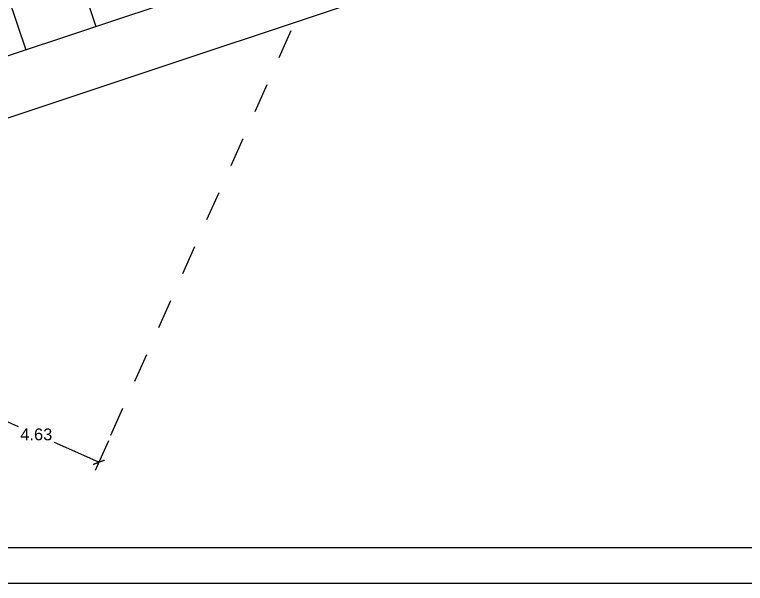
# Model space of a CAD drawing. Header units: millimetres. Extents: x 525387 to 527545, y 2235066 to 2235448.
# Drawn here: x 525580.41 to 525605.14, y 2235066.49 to 2235085.74 of the extents above; entities that cross this region are included whole.
import ezdxf

# ---------------------------------------------------------------- set-up
doc = ezdxf.new("R2010")
doc.units = ezdxf.units.MM
doc.linetypes.add('JIS_02_1.0', pattern=[2, 1, -1])
for name, color, linetype in [('auxiliar', 6, 'Continuous'), ('COTAS', 2, 'Continuous'), ('EJES', 1, 'Continuous')]:
    doc.layers.add(name, color=color, linetype=linetype)
doc.styles.get("Standard").update_dxf_attribs({"font": 'arial.ttf'})
doc.dimstyles.get("Standard").update_dxf_attribs({"dimtxt": 0.4, "dimasz": 0.3, "dimexe": 0.3, "dimexo": 0.2, "dimgap": 0.09, "dimtad": 0, "dimtih": 1, "dimtoh": 1, "dimzin": 0, "dimdsep": 46, "dimtxsty": 'Standard', "dimblk": 'ARCHTICK', "dimcen": 0.09, "dimclrd": 2, "dimclre": 1, "dimadec": 0, "dimazin": 0, "dimtfac": 1, "dimtofl": 0, "dimtmove": 0, "dimatfit": 3, "dimldrblk": 'ARCHTICK', "dimfxl": 1, "dimtolj": 1, "dimtzin": 0, "dimarcsym": 0})

# ---------------------------------------------------------------- blocks, each defined once
blk = doc.blocks.new('_ArchTick')
at = {"color": 0, "linetype": 'ByBlock', "lineweight": 0, "const_width": 0.15}
blk.add_lwpolyline([(-0.5, -0.5), (0.5, 0.5)], dxfattribs=at)
blk = doc.blocks.new('*D110')
at = {"layer": 'COTAS', "color": 1, "lineweight": -2, "transparency": 16777216}
for p, q in [((525579.353, 2235073.204), (525578.905, 2235072.199)), ((525583.585, 2235071.32), (525583.137, 2235070.315))]:
    blk.add_line(p, q, dxfattribs=at)
at = {"layer": 'COTAS', "color": 2, "lineweight": -2, "transparency": 16777216}
for p, q in [((525579.027, 2235072.473), (525580.526, 2235071.806)), ((525583.259, 2235070.589), (525581.761, 2235071.256))]:
    blk.add_line(p, q, dxfattribs=at)
at = {"layer": 'Defpoints', "color": 0, "transparency": 16777216}
for p in [(525579.434, 2235073.387), (525583.666, 2235071.502), (525583.259, 2235070.589)]:
    blk.add_point(p, dxfattribs=at)
at = {"layer": 'COTAS', "color": 2, "lineweight": -2, "transparency": 16777216, "xscale": 0.3, "yscale": 0.3, "zscale": 0.3}
for p, rotation in [((525579.027, 2235072.473), 155.9999999976716), ((525583.259, 2235070.589), 335.9999999976716)]:
    blk.add_blockref('_ArchTick', p, dxfattribs=dict(at, rotation=rotation))
at = {"layer": 'COTAS', "color": 0, "transparency": 16777216, "insert": (525581.143, 2235071.531), "char_height": 0.4, "attachment_point": 5}
blk.add_mtext('\\A1;4.63', dxfattribs=at)

msp = doc.modelspace()

# ---------------------------------------------------------------- linework, layer by layer
at = {"layer": 'auxiliar'}
for p, q in [((525571.302, 2235081.386), (525624.857, 2235099.231)), ((525581.58, 2235090.081), (525583.161, 2235085.337)), ((525579.208, 2235089.291), (525580.789, 2235084.547))]:
    msp.add_line(p, q, dxfattribs=at)
at = {"layer": 'auxiliar', "color": 1, "linetype": 'Continuous'}
for points in [[(525509.79, 2235186.492), (525689.79, 2235186.492), (525689.79, 2235066.492), (525509.79, 2235066.492)], [(525510.99, 2235185.292), (525688.59, 2235185.292), (525688.59, 2235067.692), (525510.99, 2235067.692)]]:
    msp.add_lwpolyline(points, close=True, dxfattribs=at)
at = {"layer": 'auxiliar', "color": 3}
msp.add_lwpolyline([(525628.465, 2235097.22), (525628.454, 2235097.209), (525625.33, 2235097.281), (525571.934, 2235079.488), (525558.35, 2235078.809), (525543.317, 2235079.296), (525533.113, 2235104.91, 0.266694), (525544.284, 2235110.504, 0.281639), (525546.467, 2235118.474), (525552.505, 2235135.07), (525555.878, 2235142.78, 0.107392), (525557.014, 2235150.187), (525561.33, 2235155.985), (525574.674, 2235159.17), (525576.276, 2235164.036), (525587.956, 2235162.553), (525636.415, 2235156.403), (525636.027, 2235151.65), (525643.977, 2235151.348), (525645.869, 2235140.675), (525644.969, 2235114.229), (525634.593, 2235103.535)], format="xyb", dxfattribs=at)
at = {"layer": 'EJES', "linetype": 'JIS_02_1.0'}
msp.add_line((525583.666, 2235071.502), (525609.391, 2235129.282), dxfattribs=at)

# ---------------------------------------------------------------- dimensions: what is measured, and where the dimension line sits
at = {"layer": 'COTAS'}
dim = msp.add_aligned_dim(p1=(525579.434, 2235073.387), p2=(525583.666, 2235071.502), distance=-1, dimstyle='Standard', dxfattribs=at)
dim.commit()
dim.dimension.update_dxf_attribs({"geometry": '*D110', "text_midpoint": (525581.143, 2235071.531)})

doc.saveas('drawing.dxf')
